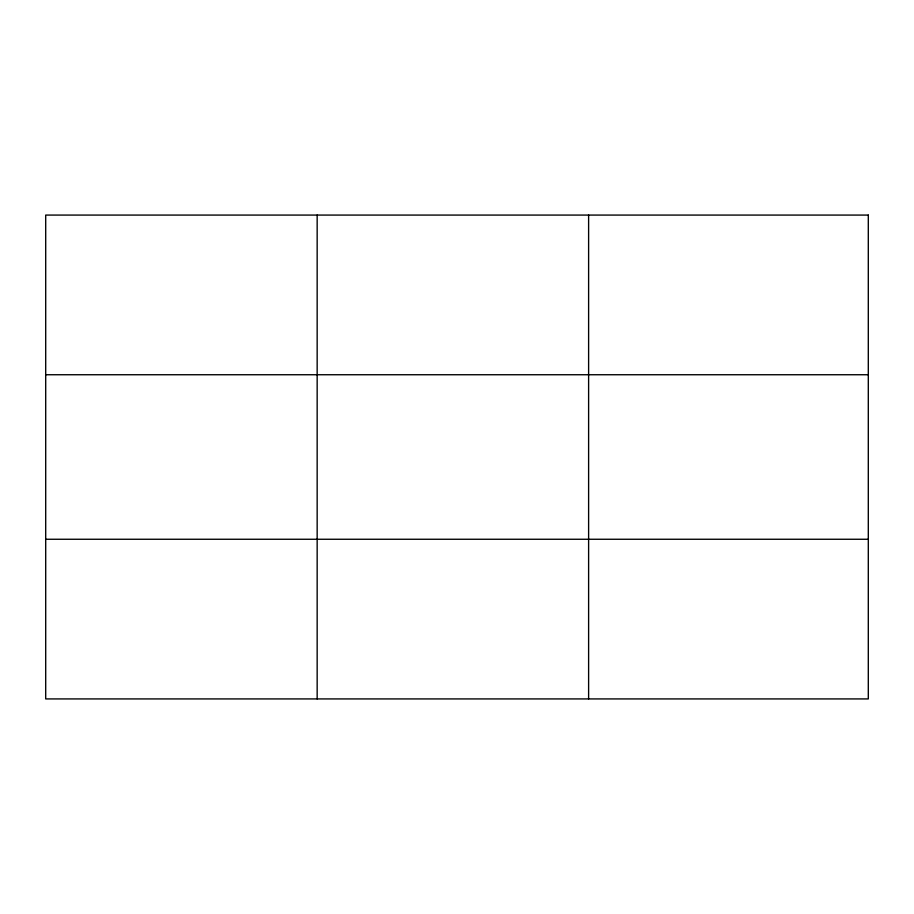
<?xml version="1.0" encoding="UTF-8"?>
<svg xmlns="http://www.w3.org/2000/svg" width="914" height="914" viewBox="0 0 914 914"><rect width="100%" height="100%" fill="white"/><g stroke="black" fill="none" stroke-linecap="round" stroke-linejoin="round"><path stroke-width="1.37" d="M317.158 698.924L317.158 215.076M588.616 698.924L588.616 215.076M45.7 374.74L868.3 374.74M45.7 539.26L868.3 539.26M868.3 215.076L868.3 698.924L45.7 698.924L45.7 215.076L868.3 215.076"/></g></svg>
